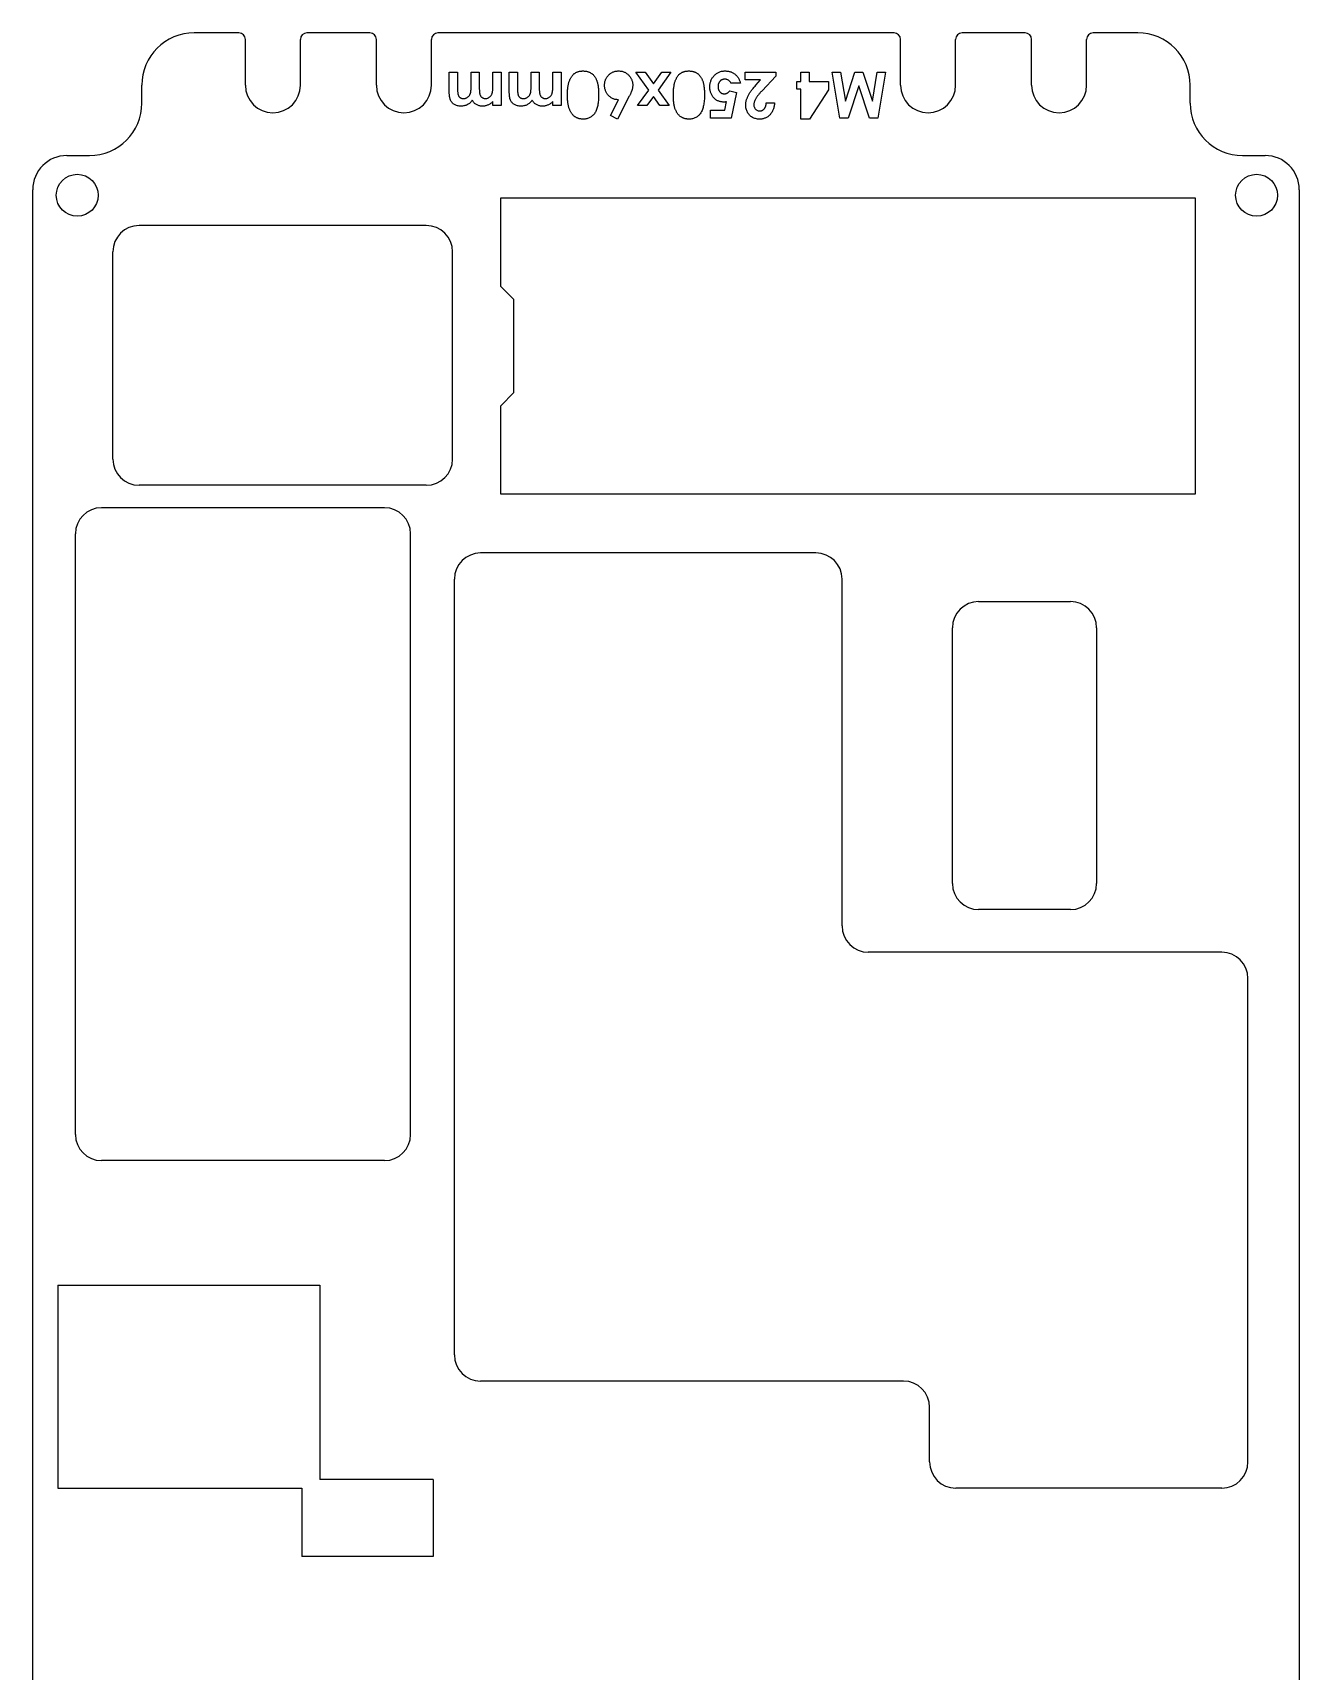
# Model space of a CAD drawing. Header units: millimetres. Extents: x 27 to 123, y 18 to 268.
# Drawn here: x 26.6 to 123.3, y 142.9 to 267.9 of the extents above; entities that cross this region are included whole.
import ezdxf

# ---------------------------------------------------------------- set-up
doc = ezdxf.new("R2010")
doc.units = ezdxf.units.MM

msp = doc.modelspace()

# ---------------------------------------------------------------- linework, layer by layer
at = {"color": 7, "linetype": 'Continuous', "lineweight": 25}
for p, q in [((42.33, 267.87), (38.93, 267.87)), ((52.33, 267.87), (47.53, 267.87)), ((92.33, 267.87), (57.53, 267.87)), ((102.33, 267.87), (97.53, 267.87)), ((110.93, 267.87), (107.53, 267.87)), ((42.83, 263.87), (42.83, 267.37)), ((47.03, 263.87), (47.03, 267.37)), ((52.83, 263.87), (52.83, 267.37)), ((57.03, 263.87), (57.03, 267.37)), ((92.83, 263.87), (92.83, 267.37)), ((97.03, 263.87), (97.03, 267.37)), ((102.83, 263.87), (102.83, 267.37)), ((107.03, 263.87), (107.03, 267.37)), ((34.93, 262.51), (34.93, 263.87)), ((58.39, 263.39), (58.39, 264.87)), ((58.39, 264.87), (59.02, 264.87)), ((59.02, 264.87), (59.02, 263.59)), ((60.05, 263.73), (60.05, 264.87)), ((60.05, 264.87), (60.68, 264.87)), ((60.68, 264.87), (60.68, 263.65)), ((61.71, 263.75), (61.71, 264.87)), ((61.71, 264.87), (62.34, 264.87)), ((62.34, 264.87), (62.34, 262.32)), ((62.97, 263.39), (62.97, 264.87)), ((62.97, 264.87), (63.6, 264.87)), ((63.6, 264.87), (63.6, 263.59)), ((64.63, 263.73), (64.63, 264.87)), ((64.63, 264.87), (65.26, 264.87)), ((65.26, 264.87), (65.26, 263.65)), ((66.29, 263.75), (66.29, 264.87)), ((66.29, 264.87), (66.92, 264.87)), ((66.92, 264.87), (66.92, 262.32)), ((73.61, 263.5), (72.62, 264.87)), ((72.62, 264.87), (73.33, 264.87)), ((73.33, 264.87), (73.97, 263.99)), ((73.97, 263.99), (74.6, 264.87)), ((75.31, 264.87), (74.32, 263.5)), ((74.6, 264.87), (75.31, 264.87)), ((80.61, 264.02), (79.89, 264.02)), ((80.96, 264.29), (80.96, 264.87)), ((80.96, 264.87), (83.3, 264.87)), ((82.14, 264.29), (80.96, 264.29)), ((81.78, 263.87), (82.14, 264.29)), ((83.3, 264.56), (82.26, 263.45)), ((83.3, 264.87), (83.3, 264.56)), ((84.91, 263.57), (84.91, 264.16)), ((84.91, 264.16), (85.23, 264.16)), ((85.23, 264.16), (85.23, 264.87)), ((85.23, 264.87), (85.86, 264.87)), ((85.86, 264.87), (85.86, 264.16)), ((85.86, 264.16), (87.34, 264.16)), ((87.34, 264.16), (87.34, 263.52)), ((88.2, 261.37), (87.61, 264.87)), ((87.61, 264.87), (88.24, 264.87)), ((88.24, 264.87), (88.62, 262.66)), ((88.62, 262.66), (89.34, 264.87)), ((89.65, 263.82), (88.84, 261.37)), ((89.34, 264.87), (89.96, 264.87)), ((90.45, 261.37), (89.65, 263.82)), ((89.96, 264.87), (90.68, 262.66)), ((90.68, 262.66), (91.05, 264.87)), ((91.05, 264.87), (91.69, 264.87)), ((91.69, 264.87), (91.1, 261.37)), ((114.93, 262.51), (114.93, 263.87)), ((61.71, 262.32), (61.71, 262.62)), ((66.29, 262.32), (66.29, 262.62)), ((70.69, 261.57), (71.3, 262.77)), ((72.13, 263.03), (71.24, 261.29)), ((72.76, 262.32), (73.61, 263.5)), ((73.97, 263.01), (73.46, 262.32)), ((74.47, 262.32), (73.97, 263.01)), ((74.32, 263.5), (75.18, 262.32)), ((79.41, 261.96), (79.55, 262.62)), ((79.79, 263.44), (80.32, 263.32)), ((80.32, 263.32), (79.91, 261.37)), ((82.58, 262.54), (83.21, 262.54)), ((85.23, 263.57), (84.91, 263.57)), ((85.23, 261.29), (85.23, 263.57)), ((87.34, 263.52), (85.88, 261.29)), ((62.34, 262.32), (61.71, 262.32)), ((66.92, 262.32), (66.29, 262.32)), ((71.24, 261.29), (70.69, 261.57)), ((73.46, 262.32), (72.76, 262.32)), ((75.18, 262.32), (74.47, 262.32)), ((78.32, 261.37), (78.32, 261.96)), ((78.32, 261.96), (79.41, 261.96)), ((79.91, 261.37), (78.32, 261.37)), ((85.88, 261.29), (85.23, 261.29)), ((88.84, 261.37), (88.2, 261.37)), ((91.1, 261.37), (90.45, 261.37)), ((29.21, 258.51), (30.93, 258.51)), ((118.93, 258.51), (120.65, 258.51)), ((26.61, 29.84), (26.61, 255.9)), ((62.32, 248.52), (62.32, 255.27)), ((62.32, 255.27), (115.32, 255.27)), ((115.32, 255.27), (115.32, 232.67)), ((123.25, 255.9), (123.25, 29.84)), ((56.64, 253.17), (34.72, 253.17)), ((32.72, 235.35), (32.72, 251.17)), ((58.64, 235.35), (58.64, 251.17)), ((63.32, 247.52), (62.32, 248.52)), ((63.32, 240.42), (63.32, 247.52)), ((62.32, 239.42), (63.32, 240.42)), ((62.32, 232.67), (62.32, 239.42)), ((56.64, 233.35), (34.72, 233.35)), ((115.32, 232.67), (62.32, 232.67)), ((53.44, 231.64), (31.86, 231.64)), ((29.86, 183.83), (29.86, 229.64)), ((55.44, 183.83), (55.44, 229.64)), ((86.37, 228.19), (60.78, 228.19)), ((58.78, 167.01), (58.78, 226.19)), ((88.37, 199.73), (88.37, 226.19)), ((98.79, 224.48), (105.79, 224.48)), ((96.79, 202.98), (96.79, 222.48)), ((107.79, 222.48), (107.79, 202.98)), ((105.79, 200.98), (98.79, 200.98)), ((117.34, 197.73), (90.37, 197.73)), ((119.34, 158.84), (119.34, 195.73)), ((53.44, 181.83), (31.86, 181.83)), ((28.52, 172.34), (28.52, 156.84)), ((28.52, 172.34), (48.52, 172.34)), ((48.52, 172.34), (48.52, 157.5)), ((93.05, 165.01), (60.78, 165.01)), ((95.05, 158.84), (95.05, 163.01)), ((28.52, 156.84), (47.15, 156.84)), ((47.15, 156.84), (47.15, 151.62)), ((57.15, 157.5), (48.52, 157.5)), ((57.15, 157.5), (57.15, 151.62)), ((117.34, 156.84), (97.05, 156.84)), ((57.15, 151.62), (47.15, 151.62))]:
    msp.add_line(p, q, dxfattribs=at)
for centre in [(30, 255.48), (120, 255.48)]:
    msp.add_circle(centre, 1.6, dxfattribs=at)
for centre, radius, start, end in [((38.93, 263.87), 4, 90, 180), ((42.33, 267.37), 0.5, 0, 90), ((47.53, 267.37), 0.5, 90, 180), ((52.33, 267.37), 0.5, 0, 90), ((57.53, 267.37), 0.5, 90, 180), ((92.33, 267.37), 0.5, 0, 90), ((97.53, 267.37), 0.5, 90, 180), ((102.33, 267.37), 0.5, 0, 90), ((107.53, 267.37), 0.5, 90, 180), ((110.93, 263.87), 4, 0, 90), ((44.93, 263.87), 2.1, 180, 0), ((54.93, 263.87), 2.1, 180, 0), ((94.93, 263.87), 2.1, 180, 0), ((104.93, 263.87), 2.1, 180, 0), ((30.93, 262.51), 4, 270, 0), ((118.93, 262.51), 4, 180, 270), ((29.21, 255.9), 2.61, 90.023, 179.9771), ((120.65, 255.9), 2.61, 0.0229, 89.9769), ((34.72, 251.17), 2, 90, 180), ((56.64, 251.17), 2, 0, 90), ((34.72, 235.35), 2, 180, 270), ((56.64, 235.35), 2, 270, 0), ((31.86, 229.64), 2, 90, 180), ((53.44, 229.64), 2, 0, 90), ((60.78, 226.19), 2, 90, 180), ((86.37, 226.19), 2, 0, 90), ((98.79, 222.48), 2, 90, 180), ((105.79, 222.48), 2, 0, 90), ((98.79, 202.98), 2, 180, 270), ((105.79, 202.98), 2, 270, 0), ((90.37, 199.73), 2, 180, 270), ((117.34, 195.73), 2, 0, 90), ((31.86, 183.83), 2, 180, 270), ((53.44, 183.83), 2, 270, 0), ((60.78, 167.01), 2, 180, 270), ((93.05, 163.01), 2, 0, 90), ((97.05, 158.84), 2, 180, 270), ((117.34, 158.84), 2, 270, 0)]:
    msp.add_arc(centre, radius, start, end, dxfattribs=at)
for points, knots in [([(67.41, 263.13), (67.41, 263.18), (67.41, 263.29), (67.42, 263.45), (67.43, 263.6), (67.45, 263.74), (67.47, 263.87), (67.5, 264), (67.52, 264.11), (67.56, 264.21), (67.6, 264.3), (67.64, 264.39), (67.69, 264.47), (67.73, 264.55), (67.79, 264.62), (67.84, 264.68), (67.9, 264.73), (67.96, 264.78), (68.03, 264.83), (68.09, 264.86), (68.17, 264.89), (68.25, 264.92), (68.33, 264.94), (68.41, 264.95), (68.5, 264.96), (68.56, 264.96), (68.59, 264.96)], [0, 0, 0, 0, 0.068489, 0.133072, 0.193823, 0.251075, 0.304391, 0.354397, 0.401009, 0.444414, 0.485404, 0.524642, 0.561886, 0.597916, 0.632441, 0.665719, 0.697746, 0.729345, 0.760583, 0.792362, 0.824318, 0.857161, 0.89093, 0.925963, 0.962063, 1, 1, 1, 1]), ([(68.59, 264.96), (68.63, 264.96), (68.69, 264.96), (68.78, 264.95), (68.86, 264.94), (68.95, 264.92), (69.02, 264.89), (69.1, 264.86), (69.17, 264.82), (69.24, 264.78), (69.3, 264.73), (69.36, 264.68), (69.42, 264.62), (69.47, 264.55), (69.52, 264.48), (69.57, 264.4), (69.61, 264.31), (69.65, 264.22), (69.68, 264.12), (69.71, 264.01), (69.74, 263.9), (69.76, 263.77), (69.77, 263.63), (69.78, 263.48), (69.79, 263.32), (69.79, 263.22), (69.79, 263.16)], [0, 0, 0, 0, 0.038221, 0.074874, 0.110168, 0.144745, 0.178103, 0.211197, 0.24385, 0.276037, 0.308544, 0.341435, 0.375117, 0.409625, 0.445367, 0.482286, 0.520792, 0.560774, 0.603062, 0.648922, 0.697907, 0.750777, 0.807292, 0.867643, 0.931855, 1, 1, 1, 1]), ([(70.24, 263.88), (70.24, 263.91), (70.24, 263.99), (70.26, 264.09), (70.28, 264.2), (70.32, 264.3), (70.36, 264.39), (70.41, 264.48), (70.48, 264.57), (70.55, 264.65), (70.63, 264.72), (70.72, 264.79), (70.81, 264.84), (70.9, 264.89), (71, 264.92), (71.1, 264.95), (71.2, 264.96), (71.28, 264.96), (71.31, 264.96)], [0, 0, 0, 0, 0.065612, 0.129687, 0.191983, 0.253521, 0.314564, 0.376288, 0.439034, 0.503537, 0.568014, 0.630678, 0.691554, 0.752031, 0.812402, 0.873594, 0.936035, 1, 1, 1, 1]), ([(71.3, 262.77), (71.26, 262.77), (71.19, 262.77), (71.08, 262.78), (70.98, 262.81), (70.89, 262.84), (70.8, 262.89), (70.71, 262.94), (70.63, 263.01), (70.55, 263.08), (70.47, 263.16), (70.41, 263.25), (70.36, 263.34), (70.32, 263.44), (70.28, 263.54), (70.26, 263.65), (70.24, 263.76), (70.24, 263.84), (70.24, 263.88)], [0, 0, 0, 0, 0.063331, 0.124741, 0.184923, 0.244451, 0.303798, 0.364328, 0.42605, 0.489701, 0.553738, 0.616443, 0.678306, 0.740291, 0.802648, 0.866727, 0.932154, 1, 1, 1, 1]), ([(71.31, 264.96), (71.35, 264.96), (71.42, 264.96), (71.53, 264.95), (71.64, 264.92), (71.74, 264.88), (71.83, 264.84), (71.92, 264.78), (72.01, 264.71), (72.09, 264.63), (72.16, 264.55), (72.22, 264.46), (72.27, 264.37), (72.32, 264.28), (72.35, 264.18), (72.38, 264.08), (72.39, 263.98), (72.39, 263.91), (72.39, 263.87)], [0, 0, 0, 0, 0.0664831, 0.13073, 0.1932786, 0.2551408, 0.3165666, 0.3788931, 0.4419009, 0.5071384, 0.5722896, 0.6354426, 0.6968301, 0.7573669, 0.8172729, 0.8771395, 0.9380225, 1, 1, 1, 1]), ([(72.39, 263.87), (72.39, 263.84), (72.39, 263.79), (72.38, 263.71), (72.37, 263.62), (72.35, 263.55), (72.33, 263.5), (72.32, 263.45), (72.29, 263.39), (72.27, 263.33), (72.24, 263.26), (72.21, 263.19), (72.17, 263.11), (72.14, 263.06), (72.13, 263.03)], [0, 0, 0, 0, 0.092538, 0.185592, 0.279554, 0.375604, 0.427619, 0.487119, 0.554201, 0.627897, 0.709686, 0.79918, 0.895357, 1, 1, 1, 1]), ([(75.49, 263.13), (75.49, 263.18), (75.49, 263.29), (75.5, 263.45), (75.51, 263.6), (75.53, 263.74), (75.55, 263.87), (75.57, 264), (75.6, 264.11), (75.64, 264.21), (75.68, 264.3), (75.72, 264.39), (75.76, 264.47), (75.81, 264.55), (75.86, 264.62), (75.92, 264.68), (75.98, 264.73), (76.04, 264.78), (76.1, 264.83), (76.17, 264.86), (76.25, 264.89), (76.32, 264.92), (76.4, 264.94), (76.49, 264.95), (76.58, 264.96), (76.64, 264.96), (76.67, 264.96)], [0, 0, 0, 0, 0.068489, 0.133072, 0.193823, 0.251075, 0.304391, 0.354397, 0.401009, 0.444414, 0.485404, 0.524642, 0.561886, 0.597916, 0.632441, 0.665719, 0.697746, 0.729345, 0.760583, 0.792362, 0.824318, 0.857161, 0.89093, 0.925963, 0.962063, 1, 1, 1, 1]), ([(76.67, 264.96), (76.7, 264.96), (76.76, 264.96), (76.85, 264.95), (76.94, 264.94), (77.02, 264.92), (77.1, 264.89), (77.18, 264.86), (77.25, 264.82), (77.31, 264.78), (77.38, 264.73), (77.44, 264.68), (77.49, 264.62), (77.55, 264.55), (77.6, 264.48), (77.64, 264.4), (77.68, 264.31), (77.72, 264.22), (77.76, 264.12), (77.79, 264.01), (77.81, 263.9), (77.83, 263.77), (77.85, 263.63), (77.86, 263.48), (77.87, 263.32), (77.87, 263.22), (77.87, 263.16)], [0, 0, 0, 0, 0.038221, 0.074874, 0.110168, 0.144745, 0.178103, 0.211197, 0.24385, 0.276037, 0.308544, 0.341435, 0.375117, 0.409625, 0.445367, 0.482286, 0.520792, 0.560774, 0.603062, 0.648922, 0.697907, 0.750777, 0.807292, 0.867643, 0.931855, 1, 1, 1, 1]), ([(78.27, 263.75), (78.27, 263.79), (78.28, 263.87), (78.29, 263.99), (78.32, 264.11), (78.36, 264.22), (78.4, 264.33), (78.46, 264.43), (78.53, 264.52), (78.61, 264.61), (78.7, 264.7), (78.79, 264.77), (78.89, 264.83), (78.99, 264.88), (79.1, 264.92), (79.21, 264.95), (79.32, 264.96), (79.4, 264.96), (79.44, 264.96)], [0, 0, 0, 0, 0.066766, 0.131748, 0.19484, 0.257058, 0.318426, 0.380359, 0.44304, 0.507188, 0.571241, 0.633106, 0.693894, 0.753891, 0.813773, 0.874504, 0.936212, 1, 1, 1, 1]), ([(79.41, 264.34), (79.39, 264.34), (79.36, 264.33), (79.31, 264.33), (79.26, 264.31), (79.21, 264.3), (79.17, 264.27), (79.12, 264.25), (79.08, 264.21), (79.05, 264.18), (79.01, 264.14), (78.98, 264.09), (78.96, 264.05), (78.94, 264), (78.92, 263.94), (78.91, 263.89), (78.9, 263.83), (78.9, 263.79), (78.9, 263.77)], [0, 0, 0, 0, 0.0611615, 0.1203364, 0.1783898, 0.2358655, 0.2941824, 0.353242, 0.4136922, 0.4761377, 0.5394336, 0.6023842, 0.6644303, 0.7277262, 0.7924691, 0.8591605, 0.928156, 1, 1, 1, 1]), ([(78.9, 263.77), (78.9, 263.75), (78.9, 263.71), (78.91, 263.65), (78.92, 263.6), (78.93, 263.55), (78.95, 263.5), (78.98, 263.45), (79.01, 263.41), (79.04, 263.37), (79.08, 263.33), (79.11, 263.3), (79.15, 263.28), (79.2, 263.25), (79.24, 263.24), (79.28, 263.22), (79.33, 263.22), (79.36, 263.21), (79.38, 263.21)], [0, 0, 0, 0, 0.072907, 0.142016, 0.209261, 0.274616, 0.338447, 0.401728, 0.464975, 0.528303, 0.590737, 0.650992, 0.709714, 0.766845, 0.824149, 0.88174, 0.939941, 1, 1, 1, 1]), ([(79.89, 264.02), (79.87, 264.05), (79.85, 264.1), (79.8, 264.16), (79.75, 264.21), (79.69, 264.26), (79.62, 264.29), (79.55, 264.32), (79.48, 264.33), (79.43, 264.34), (79.41, 264.34)], [0, 0, 0, 0, 0.138155, 0.268488, 0.394308, 0.517484, 0.638468, 0.756932, 0.877258, 1, 1, 1, 1]), ([(79.44, 264.96), (79.48, 264.96), (79.55, 264.96), (79.65, 264.95), (79.75, 264.93), (79.85, 264.9), (79.94, 264.87), (80.03, 264.82), (80.11, 264.77), (80.2, 264.71), (80.27, 264.65), (80.34, 264.58), (80.4, 264.5), (80.46, 264.41), (80.5, 264.32), (80.55, 264.23), (80.58, 264.13), (80.6, 264.06), (80.61, 264.02)], [0, 0, 0, 0, 0.0659465, 0.1300604, 0.192481, 0.2538301, 0.3143756, 0.3746679, 0.4353879, 0.4967233, 0.5580648, 0.618986, 0.679994, 0.7409152, 0.8033403, 0.866794, 0.9323059, 1, 1, 1, 1]), ([(81.01, 262.33), (81.01, 262.36), (81.01, 262.42), (81.02, 262.5), (81.03, 262.58), (81.05, 262.66), (81.07, 262.75), (81.1, 262.84), (81.14, 262.92), (81.17, 263.02), (81.22, 263.11), (81.27, 263.21), (81.34, 263.31), (81.41, 263.41), (81.49, 263.52), (81.58, 263.64), (81.67, 263.75), (81.74, 263.83), (81.78, 263.87)], [0, 0, 0, 0, 0.045518, 0.091616, 0.139247, 0.188242, 0.238674, 0.290665, 0.344841, 0.400433, 0.459145, 0.522553, 0.590103, 0.662816, 0.73968, 0.821575, 0.90833, 1, 1, 1, 1]), ([(59.27, 262.27), (59.23, 262.27), (59.14, 262.28), (59.01, 262.3), (58.9, 262.34), (58.79, 262.39), (58.69, 262.46), (58.61, 262.54), (58.54, 262.63), (58.49, 262.71), (58.46, 262.78), (58.45, 262.85), (58.43, 262.92), (58.42, 263), (58.41, 263.08), (58.4, 263.18), (58.39, 263.28), (58.39, 263.35), (58.39, 263.39)], [0, 0, 0, 0, 0.0821836, 0.1608734, 0.2365373, 0.3114599, 0.3842715, 0.4535694, 0.5211975, 0.5888734, 0.6249291, 0.6651712, 0.7092497, 0.758403, 0.8116315, 0.8697822, 0.9325522, 1, 1, 1, 1]), ([(59.02, 263.59), (59.02, 263.56), (59.02, 263.49), (59.03, 263.4), (59.04, 263.31), (59.05, 263.23), (59.06, 263.16), (59.08, 263.1), (59.11, 263.05), (59.13, 263.01), (59.16, 262.97), (59.2, 262.94), (59.24, 262.91), (59.28, 262.89), (59.32, 262.88), (59.37, 262.86), (59.42, 262.86), (59.46, 262.86), (59.48, 262.86)], [0, 0, 0, 0, 0.104264, 0.200125, 0.287129, 0.36606, 0.437443, 0.500905, 0.557427, 0.608391, 0.655696, 0.701871, 0.747707, 0.794343, 0.841903, 0.892296, 0.944647, 1, 1, 1, 1]), ([(60.15, 262.73), (60.12, 262.69), (60.07, 262.62), (59.98, 262.53), (59.88, 262.45), (59.77, 262.39), (59.65, 262.33), (59.53, 262.3), (59.4, 262.28), (59.32, 262.27), (59.27, 262.27)], [0, 0, 0, 0, 0.129641, 0.255454, 0.378792, 0.502489, 0.625332, 0.748099, 0.872534, 1, 1, 1, 1]), ([(59.48, 262.86), (59.5, 262.86), (59.56, 262.86), (59.64, 262.88), (59.72, 262.91), (59.79, 262.95), (59.85, 263), (59.91, 263.06), (59.95, 263.13), (59.98, 263.19), (60, 263.25), (60.02, 263.3), (60.03, 263.36), (60.04, 263.42), (60.05, 263.49), (60.05, 263.57), (60.05, 263.65), (60.05, 263.7), (60.05, 263.73)], [0, 0, 0, 0, 0.070609, 0.138556, 0.20583, 0.274209, 0.342701, 0.410831, 0.480198, 0.552669, 0.591847, 0.635719, 0.683617, 0.737005, 0.794902, 0.858443, 0.92661, 1, 1, 1, 1]), ([(60.9, 262.27), (60.86, 262.27), (60.78, 262.28), (60.67, 262.3), (60.56, 262.34), (60.46, 262.39), (60.37, 262.45), (60.28, 262.53), (60.21, 262.62), (60.17, 262.69), (60.15, 262.73)], [0, 0, 0, 0, 0.128019, 0.252147, 0.373384, 0.495468, 0.617571, 0.740627, 0.867581, 1, 1, 1, 1]), ([(60.68, 263.65), (60.68, 263.62), (60.68, 263.57), (60.69, 263.49), (60.69, 263.42), (60.7, 263.36), (60.7, 263.3), (60.71, 263.25), (60.72, 263.2), (60.74, 263.15), (60.76, 263.09), (60.8, 263.02), (60.84, 262.97), (60.89, 262.93), (60.95, 262.9), (61.01, 262.87), (61.08, 262.86), (61.12, 262.86), (61.15, 262.86)], [0, 0, 0, 0, 0.078508, 0.151023, 0.218876, 0.280233, 0.336993, 0.388067, 0.434136, 0.475334, 0.54935, 0.617358, 0.681281, 0.743142, 0.804481, 0.866915, 0.931399, 1, 1, 1, 1]), ([(61.71, 262.62), (61.69, 262.59), (61.63, 262.54), (61.54, 262.47), (61.44, 262.41), (61.34, 262.36), (61.24, 262.32), (61.13, 262.29), (61.02, 262.28), (60.94, 262.27), (60.9, 262.27)], [0, 0, 0, 0, 0.130201, 0.256354, 0.37979, 0.501235, 0.622088, 0.744696, 0.870214, 1, 1, 1, 1]), ([(61.15, 262.86), (61.17, 262.86), (61.23, 262.86), (61.3, 262.88), (61.38, 262.91), (61.45, 262.95), (61.51, 263), (61.57, 263.06), (61.61, 263.13), (61.64, 263.2), (61.66, 263.26), (61.68, 263.31), (61.69, 263.37), (61.7, 263.43), (61.71, 263.5), (61.71, 263.58), (61.71, 263.66), (61.71, 263.72), (61.71, 263.75)], [0, 0, 0, 0, 0.06744, 0.133565, 0.198964, 0.266387, 0.334551, 0.403734, 0.474, 0.547796, 0.588132, 0.632262, 0.681826, 0.735604, 0.793877, 0.857775, 0.926285, 1, 1, 1, 1]), ([(63.85, 262.27), (63.81, 262.27), (63.72, 262.28), (63.59, 262.3), (63.47, 262.34), (63.36, 262.39), (63.27, 262.46), (63.18, 262.54), (63.11, 262.63), (63.07, 262.71), (63.04, 262.78), (63.02, 262.85), (63.01, 262.92), (62.99, 263), (62.98, 263.08), (62.98, 263.18), (62.97, 263.28), (62.97, 263.35), (62.97, 263.39)], [0, 0, 0, 0, 0.0821836, 0.1608734, 0.2365373, 0.3114599, 0.3842715, 0.4535694, 0.5211975, 0.5888734, 0.6249291, 0.6651712, 0.7092497, 0.758403, 0.8116315, 0.8697822, 0.9325522, 1, 1, 1, 1]), ([(63.6, 263.59), (63.6, 263.56), (63.6, 263.49), (63.61, 263.4), (63.61, 263.31), (63.63, 263.23), (63.64, 263.16), (63.66, 263.1), (63.68, 263.05), (63.71, 263.01), (63.74, 262.97), (63.78, 262.94), (63.81, 262.91), (63.85, 262.89), (63.9, 262.88), (63.95, 262.86), (64, 262.86), (64.03, 262.86), (64.05, 262.86)], [0, 0, 0, 0, 0.104264, 0.200125, 0.287129, 0.36606, 0.437443, 0.500905, 0.557427, 0.608391, 0.655696, 0.701871, 0.747707, 0.794343, 0.841903, 0.892296, 0.944647, 1, 1, 1, 1]), ([(64.72, 262.73), (64.7, 262.69), (64.64, 262.62), (64.55, 262.53), (64.45, 262.45), (64.34, 262.39), (64.23, 262.33), (64.11, 262.3), (63.98, 262.28), (63.89, 262.27), (63.85, 262.27)], [0, 0, 0, 0, 0.129641, 0.255454, 0.378792, 0.502489, 0.625332, 0.748099, 0.872534, 1, 1, 1, 1]), ([(64.05, 262.86), (64.08, 262.86), (64.14, 262.86), (64.22, 262.88), (64.29, 262.91), (64.36, 262.95), (64.43, 263), (64.48, 263.06), (64.53, 263.13), (64.56, 263.19), (64.58, 263.25), (64.6, 263.3), (64.61, 263.36), (64.61, 263.42), (64.62, 263.49), (64.63, 263.57), (64.63, 263.65), (64.63, 263.7), (64.63, 263.73)], [0, 0, 0, 0, 0.070609, 0.138556, 0.20583, 0.274209, 0.342701, 0.410831, 0.480198, 0.552669, 0.591847, 0.635719, 0.683617, 0.737005, 0.794902, 0.858443, 0.92661, 1, 1, 1, 1]), ([(65.48, 262.27), (65.44, 262.27), (65.36, 262.28), (65.25, 262.3), (65.14, 262.34), (65.04, 262.39), (64.94, 262.45), (64.86, 262.53), (64.78, 262.62), (64.74, 262.69), (64.72, 262.73)], [0, 0, 0, 0, 0.128019, 0.252147, 0.373384, 0.495468, 0.617571, 0.740627, 0.867581, 1, 1, 1, 1]), ([(65.26, 263.65), (65.26, 263.62), (65.26, 263.57), (65.26, 263.49), (65.27, 263.42), (65.27, 263.36), (65.28, 263.3), (65.29, 263.25), (65.3, 263.2), (65.31, 263.15), (65.34, 263.09), (65.38, 263.02), (65.42, 262.97), (65.47, 262.93), (65.52, 262.9), (65.59, 262.87), (65.65, 262.86), (65.7, 262.86), (65.72, 262.86)], [0, 0, 0, 0, 0.078508, 0.151023, 0.218876, 0.280233, 0.336993, 0.388067, 0.434136, 0.475334, 0.54935, 0.617358, 0.681281, 0.743142, 0.804481, 0.866915, 0.931399, 1, 1, 1, 1]), ([(66.29, 262.62), (66.26, 262.59), (66.21, 262.54), (66.12, 262.47), (66.02, 262.41), (65.92, 262.36), (65.82, 262.32), (65.71, 262.29), (65.59, 262.28), (65.52, 262.27), (65.48, 262.27)], [0, 0, 0, 0, 0.1302006, 0.2563543, 0.3797896, 0.5012351, 0.6220881, 0.7446959, 0.8702136, 1, 1, 1, 1]), ([(65.72, 262.86), (65.75, 262.86), (65.8, 262.86), (65.88, 262.88), (65.95, 262.91), (66.02, 262.95), (66.09, 263), (66.14, 263.06), (66.19, 263.13), (66.22, 263.2), (66.24, 263.26), (66.25, 263.31), (66.27, 263.37), (66.28, 263.43), (66.28, 263.5), (66.29, 263.58), (66.29, 263.66), (66.29, 263.72), (66.29, 263.75)], [0, 0, 0, 0, 0.06744, 0.133565, 0.198964, 0.266387, 0.334551, 0.403734, 0.474, 0.547796, 0.588132, 0.632262, 0.681826, 0.735604, 0.793877, 0.857775, 0.926285, 1, 1, 1, 1]), ([(68.61, 261.29), (68.58, 261.29), (68.52, 261.29), (68.43, 261.3), (68.35, 261.31), (68.27, 261.33), (68.19, 261.36), (68.11, 261.39), (68.04, 261.43), (67.97, 261.47), (67.91, 261.52), (67.85, 261.58), (67.79, 261.64), (67.73, 261.71), (67.68, 261.79), (67.64, 261.87), (67.6, 261.96), (67.56, 262.05), (67.52, 262.15), (67.49, 262.26), (67.47, 262.38), (67.45, 262.51), (67.43, 262.65), (67.42, 262.8), (67.41, 262.96), (67.41, 263.07), (67.41, 263.13)], [0, 0, 0, 0, 0.036627, 0.072018, 0.106602, 0.140274, 0.17358, 0.206379, 0.239129, 0.271938, 0.305059, 0.338342, 0.37263, 0.407727, 0.443889, 0.481473, 0.520266, 0.561057, 0.604159, 0.650198, 0.699685, 0.752419, 0.808832, 0.868984, 0.93269, 1, 1, 1, 1]), ([(69.79, 263.16), (69.79, 263.08), (69.79, 262.93), (69.78, 262.72), (69.75, 262.52), (69.72, 262.33), (69.68, 262.17), (69.63, 262.01), (69.58, 261.88), (69.53, 261.8), (69.5, 261.76)], [0, 0, 0, 0, 0.161066, 0.310779, 0.449889, 0.578276, 0.696627, 0.805994, 0.906565, 1, 1, 1, 1]), ([(76.69, 261.29), (76.66, 261.29), (76.6, 261.29), (76.51, 261.3), (76.43, 261.31), (76.34, 261.33), (76.27, 261.36), (76.19, 261.39), (76.12, 261.43), (76.05, 261.47), (75.98, 261.52), (75.92, 261.58), (75.87, 261.64), (75.81, 261.71), (75.76, 261.79), (75.72, 261.87), (75.67, 261.96), (75.63, 262.05), (75.6, 262.15), (75.57, 262.26), (75.55, 262.38), (75.53, 262.51), (75.51, 262.65), (75.5, 262.8), (75.49, 262.96), (75.49, 263.07), (75.49, 263.13)], [0, 0, 0, 0, 0.036627, 0.072018, 0.106602, 0.140274, 0.17358, 0.206379, 0.239129, 0.271938, 0.305059, 0.338342, 0.37263, 0.407727, 0.443889, 0.481473, 0.520266, 0.561057, 0.604159, 0.650198, 0.699685, 0.752419, 0.808832, 0.868984, 0.93269, 1, 1, 1, 1]), ([(77.87, 263.16), (77.87, 263.08), (77.87, 262.93), (77.85, 262.72), (77.83, 262.52), (77.8, 262.33), (77.76, 262.17), (77.71, 262.01), (77.65, 261.88), (77.6, 261.8), (77.58, 261.76)], [0, 0, 0, 0, 0.161066, 0.310779, 0.449889, 0.578276, 0.696627, 0.805994, 0.906565, 1, 1, 1, 1]), ([(79.33, 262.59), (79.3, 262.59), (79.22, 262.59), (79.12, 262.61), (79.01, 262.63), (78.91, 262.67), (78.82, 262.71), (78.73, 262.77), (78.65, 262.84), (78.57, 262.91), (78.5, 263), (78.44, 263.09), (78.39, 263.18), (78.35, 263.28), (78.31, 263.39), (78.29, 263.51), (78.28, 263.62), (78.27, 263.71), (78.27, 263.75)], [0, 0, 0, 0, 0.063401, 0.124976, 0.184492, 0.243474, 0.302264, 0.361384, 0.421482, 0.483455, 0.545936, 0.608143, 0.66982, 0.732332, 0.796092, 0.861643, 0.929435, 1, 1, 1, 1]), ([(79.55, 262.62), (79.53, 262.61), (79.49, 262.6), (79.44, 262.59), (79.39, 262.59), (79.35, 262.59), (79.33, 262.59)], [0, 0, 0, 0, 0.263663, 0.52313, 0.767095, 1, 1, 1, 1]), ([(79.38, 263.21), (79.4, 263.22), (79.43, 263.22), (79.49, 263.23), (79.54, 263.24), (79.59, 263.27), (79.64, 263.3), (79.69, 263.34), (79.75, 263.39), (79.78, 263.42), (79.79, 263.44)], [0, 0, 0, 0, 0.110315, 0.221095, 0.333771, 0.452335, 0.576542, 0.708924, 0.849417, 1, 1, 1, 1]), ([(82.26, 263.45), (82.23, 263.42), (82.17, 263.36), (82.09, 263.27), (82.02, 263.18), (81.95, 263.1), (81.89, 263.02), (81.84, 262.95), (81.8, 262.88), (81.75, 262.8), (81.71, 262.7), (81.67, 262.59), (81.64, 262.48), (81.64, 262.41), (81.64, 262.38)], [0, 0, 0, 0, 0.1038494, 0.2011254, 0.291131, 0.374368, 0.450731, 0.5205206, 0.5832754, 0.64008, 0.7420436, 0.8350514, 0.9208688, 1, 1, 1, 1]), ([(83.21, 262.54), (83.21, 262.49), (83.2, 262.4), (83.18, 262.27), (83.15, 262.14), (83.11, 262.02), (83.07, 261.91), (83.01, 261.8), (82.94, 261.71), (82.87, 261.62), (82.79, 261.54), (82.7, 261.47), (82.61, 261.41), (82.51, 261.37), (82.4, 261.33), (82.29, 261.3), (82.18, 261.29), (82.1, 261.29), (82.06, 261.29)], [0, 0, 0, 0, 0.074933, 0.146415, 0.214733, 0.280396, 0.343912, 0.405521, 0.466476, 0.526809, 0.586168, 0.644122, 0.701641, 0.758776, 0.816646, 0.875667, 0.93663, 1, 1, 1, 1]), ([(82.1, 261.91), (82.11, 261.91), (82.14, 261.92), (82.19, 261.92), (82.24, 261.94), (82.28, 261.95), (82.32, 261.98), (82.36, 262.01), (82.4, 262.04), (82.44, 262.08), (82.47, 262.13), (82.5, 262.17), (82.52, 262.23), (82.54, 262.28), (82.56, 262.34), (82.57, 262.41), (82.58, 262.47), (82.58, 262.52), (82.58, 262.54)], [0, 0, 0, 0, 0.056467, 0.111164, 0.164937, 0.218322, 0.272393, 0.327976, 0.385291, 0.444903, 0.506844, 0.569488, 0.634153, 0.700976, 0.770897, 0.843626, 0.91966, 1, 1, 1, 1]), ([(69.5, 261.76), (69.48, 261.72), (69.42, 261.65), (69.33, 261.55), (69.23, 261.47), (69.12, 261.4), (69.01, 261.35), (68.88, 261.31), (68.75, 261.29), (68.66, 261.29), (68.61, 261.29)], [0, 0, 0, 0, 0.132314, 0.2587, 0.380912, 0.500535, 0.620923, 0.742376, 0.868281, 1, 1, 1, 1]), ([(77.58, 261.76), (77.55, 261.72), (77.5, 261.65), (77.41, 261.55), (77.31, 261.47), (77.2, 261.4), (77.08, 261.35), (76.96, 261.31), (76.83, 261.29), (76.74, 261.29), (76.69, 261.29)], [0, 0, 0, 0, 0.132314, 0.2587, 0.380912, 0.500535, 0.620923, 0.742376, 0.868281, 1, 1, 1, 1]), ([(82.06, 261.29), (82.01, 261.29), (81.91, 261.29), (81.77, 261.32), (81.64, 261.36), (81.52, 261.42), (81.41, 261.49), (81.31, 261.59), (81.22, 261.69), (81.15, 261.81), (81.09, 261.94), (81.04, 262.07), (81.01, 262.2), (81.01, 262.29), (81.01, 262.33)], [0, 0, 0, 0, 0.089601, 0.174998, 0.257453, 0.339173, 0.420313, 0.501335, 0.584117, 0.670222, 0.756511, 0.839232, 0.920133, 1, 1, 1, 1]), ([(81.64, 262.38), (81.64, 262.35), (81.64, 262.28), (81.67, 262.19), (81.71, 262.11), (81.76, 262.04), (81.83, 261.99), (81.91, 261.94), (82, 261.92), (82.06, 261.92), (82.1, 261.91)], [0, 0, 0, 0, 0.1327, 0.257127, 0.378014, 0.500769, 0.623253, 0.743749, 0.868176, 1, 1, 1, 1])]:
    msp.add_open_spline(points, degree=3, knots=knots, dxfattribs=at)

doc.saveas('drawing.dxf')
